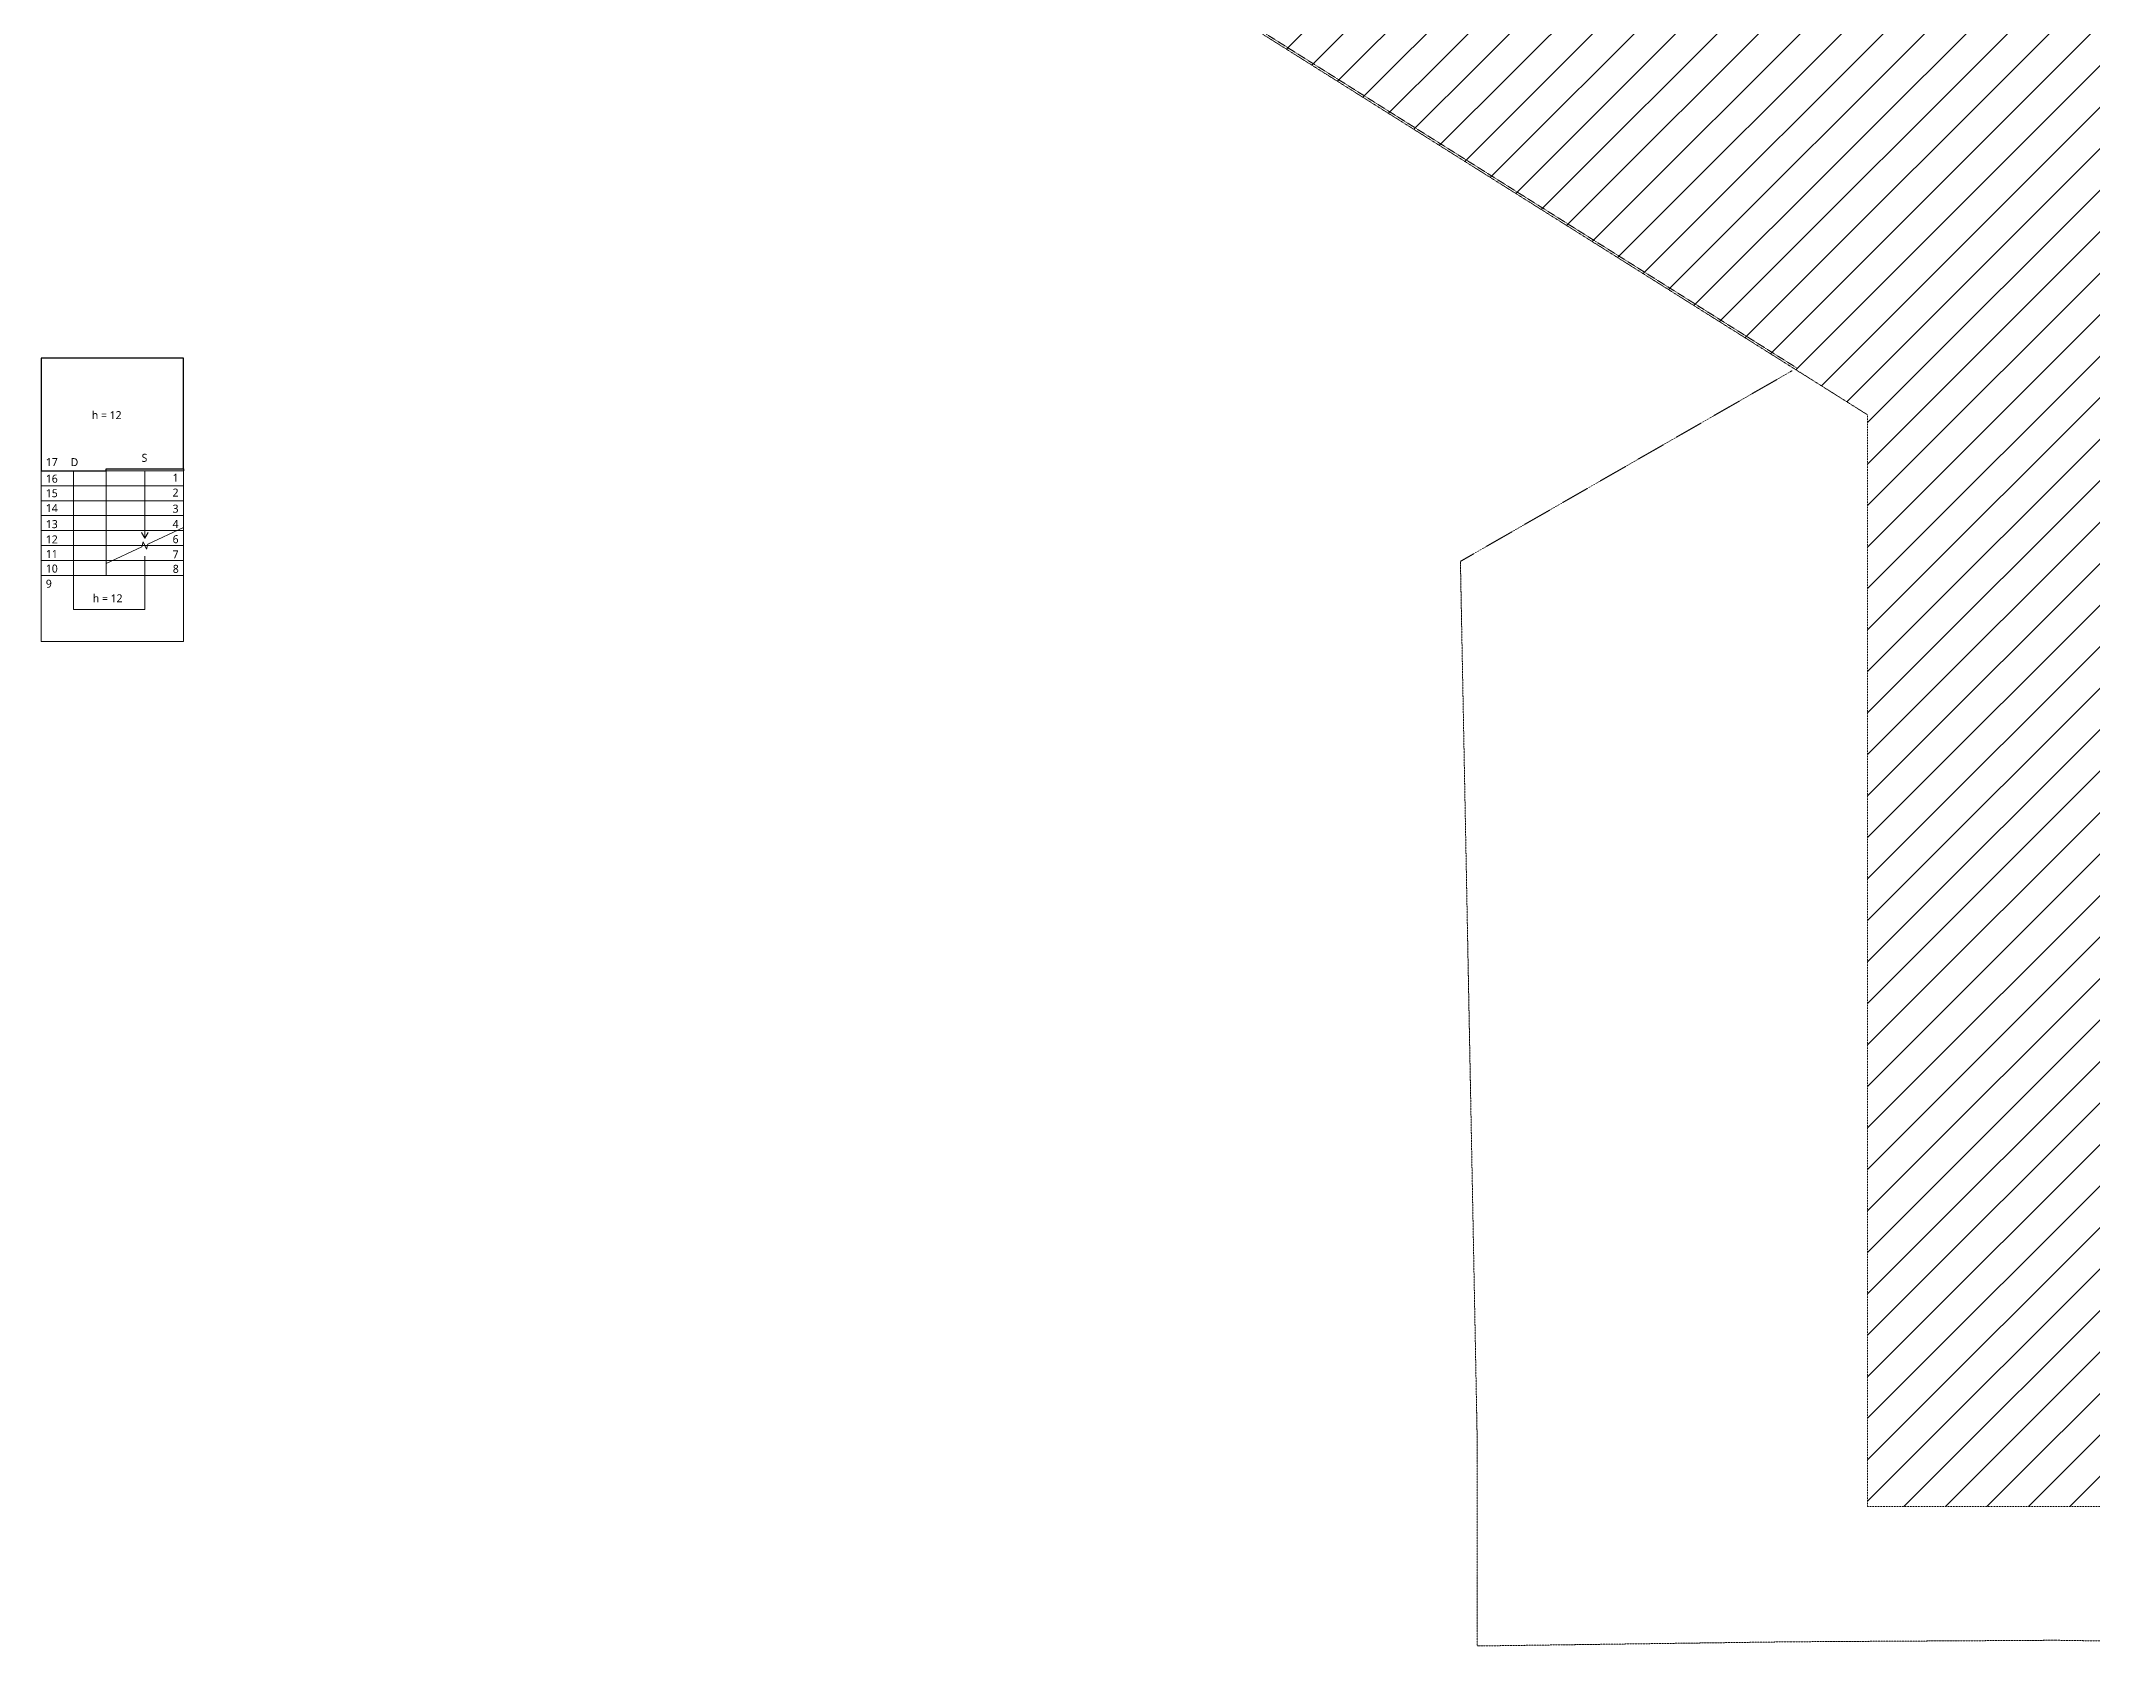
# Model space of a CAD drawing. Header units: centimetres. Extents: x -1984 to 34419, y -3196 to 88064.
# Drawn here: x 18154 to 21999, y -2615 to 394 of the extents above; entities that cross this region are included whole.
import ezdxf

# ---------------------------------------------------------------- set-up
doc = ezdxf.new("R2010")
doc.units = ezdxf.units.CM
for name, pattern in [('Hidden', [0.714375, 0.47625, -0.238125]), ('Hidden 0_75', [0.15, 0.075, -0.075]), ('Projeção', [0.396875, 0.238125, -0.15875])]:
    doc.linetypes.add(name, pattern=pattern)
doc.layers.add('A-DETL', color=7, linetype='Continuous', lineweight=18, true_color=0x00a600)
for name, color, linetype, lineweight in [('A-DETL-GENF', 7, 'Continuous', 18), ('A-FLOR', 7, 'Continuous', 25), ('G-ANNO-TEXT', 7, 'Continuous', 9), ('S-BEAM', 7, 'Continuous', 25), ('S-STRS', 7, 'Continuous', 9), ('S-STRS-MBND', 7, 'Projeção', 18)]:
    doc.layers.add(name, color=color, linetype=linetype, lineweight=lineweight)
doc.styles.add('Gadugi', font='gadugi.ttf', dxfattribs={"height": 15})

# ---------------------------------------------------------------- blocks, each defined once
blk = doc.blocks.new('PED_COMPL_ESC_TRIANGULO_CIMA_R00_2019 - 01-3741802-DE F 001 - DETALHE ESCADA')
at = {"layer": 'S-BEAM'}
for p, q in [((-72.5, 0), (-72.5, 3.9)), ((-72.5, 3.9), (72.5, 3.9)), ((72.5, 3.9), (72.5, 0))]:
    blk.add_line(p, q, dxfattribs=at)

msp = doc.modelspace()

# ---------------------------------------------------------------- hatches: boundary and pattern name
at = {"layer": 'A-DETL-GENF', "lineweight": 9, "true_color": 0x3a0df2}
h = msp.add_hatch(dxfattribs=at)
h.set_pattern_fill('FP_3', color=180, style=0, pattern_type=2)
h.set_pattern_definition([(45, (32087.65, 0), (-38.89087, 38.89087), [])])
h.paths.add_polyline_path([(25076.95, -2353.31), (25076.95, -1653.31), (24686.95, -1653.31), (24686.95, 416.69), (23707.04, 403.18), (23017.04, 403.18), (22480.6, 1889.33), (21456.54, 2533.85), (20716.14, 1357.45), (20352.22, 1586.49), (19846.19, 782.48), (21576.95, -306.82), (21576.95, -2353.31), (25020.49, -2353.31)], flags=0)

# ---------------------------------------------------------------- linework, layer by layer
at = {"layer": 'A-DETL', "color": 7, "linetype": 'Hidden', "lineweight": 9}
for p, q in [((19824.45, 800.54), (21444.5, -219.08)), ((21435.74, -224.07), (20813.89, -581.57)), ((20813.89, -581.57), (20844.99, -2211.4)), ((20845.27, -2614.87), (20845.27, -2211.4)), ((21433.93, -2607.01), (20845.27, -2614.87)), ((21928.69, -2604.17), (21433.93, -2607.01)), ((22428.91, -2611.39), (21928.69, -2604.17))]:
    msp.add_line(p, q, dxfattribs=at)
at = {"layer": 'A-DETL', "color": 7, "linetype": 'Hidden 0_75', "lineweight": 9}
for p, q in [((19846.19, 782.48), (21576.95, -306.82)), ((21576.95, -306.82), (21576.95, -2353.31)), ((21576.95, -2353.31), (25076.95, -2353.31))]:
    msp.add_line(p, q, dxfattribs=at)
at = {"layer": 'A-DETL', "color": 7}
for p, q in [((18214.51, -411.88), (18214.51, -671.88)), ((18348.01, -537.88), (18348.01, -411.88)), ((18348.01, -537.88), (18342.01, -527.49)), ((18348.01, -537.88), (18354.01, -527.49)), ((18348.01, -571.88), (18348.01, -671.88)), ((18214.51, -671.88), (18348.01, -671.88))]:
    msp.add_line(p, q, dxfattribs=at)
at = {"layer": 'A-FLOR'}
for p, q in [((18420.51, -200.88), (18153.52, -200.88)), ((18153.52, -200.88), (18153.52, -411.88)), ((18420.51, -407.98), (18420.51, -200.88)), ((18153.52, -411.88), (18275.5, -411.88))]:
    msp.add_line(p, q, dxfattribs=at)
at = {"layer": 'S-STRS', "lineweight": 18}
for p, q in [((18153.52, -411.88), (18275.5, -411.88)), ((18153.52, -439.88), (18153.52, -411.88)), ((18420.51, -411.88), (18275.5, -411.88)), ((18275.5, -411.88), (18275.5, -439.88)), ((18420.51, -411.88), (18420.51, -439.88)), ((18153.52, -467.88), (18153.52, -439.88)), ((18153.52, -439.88), (18275.5, -439.88)), ((18275.5, -439.88), (18275.5, -467.88)), ((18420.51, -439.88), (18275.5, -439.88)), ((18420.51, -439.88), (18420.51, -467.88)), ((18153.52, -495.88), (18153.52, -467.88)), ((18153.52, -467.88), (18275.5, -467.88)), ((18153.52, -523.88), (18153.52, -495.88)), ((18153.52, -495.88), (18275.5, -495.88)), ((18275.5, -467.88), (18275.5, -495.88)), ((18420.51, -467.88), (18275.5, -467.88)), ((18275.5, -495.88), (18275.5, -523.88)), ((18420.51, -495.88), (18275.5, -495.88)), ((18420.51, -467.88), (18420.51, -495.88)), ((18420.51, -495.88), (18420.51, -518.07)), ((18153.52, -551.88), (18153.52, -523.88)), ((18153.52, -523.88), (18275.5, -523.88)), ((18275.5, -523.88), (18275.5, -551.88)), ((18408.05, -523.88), (18275.5, -523.88)), ((18420.51, -523.88), (18408.05, -523.88)), ((18420.51, -518.07), (18420.51, -523.88)), ((18420.51, -523.88), (18420.51, -551.88)), ((18153.52, -579.88), (18153.52, -551.88)), ((18153.52, -551.88), (18275.5, -551.88)), ((18275.5, -551.88), (18275.5, -579.88)), ((18342.99, -551.88), (18275.5, -551.88)), ((18348.01, -551.88), (18342.99, -551.88)), ((18353.03, -551.88), (18348.01, -551.88)), ((18420.51, -551.88), (18353.03, -551.88)), ((18420.51, -551.88), (18420.51, -579.88)), ((18153.52, -607.88), (18153.52, -579.88)), ((18153.52, -579.88), (18275.5, -579.88)), ((18153.52, -607.88), (18153.52, -731.83)), ((18153.52, -607.88), (18275.5, -607.88)), ((18275.5, -579.88), (18275.5, -585.69)), ((18287.96, -579.88), (18275.5, -579.88)), ((18275.5, -607.88), (18275.5, -585.69)), ((18420.51, -607.88), (18275.5, -607.88)), ((18420.51, -579.88), (18287.96, -579.88)), ((18420.51, -579.88), (18420.51, -607.88)), ((18420.51, -731.83), (18420.51, -607.88)), ((18153.52, -731.83), (18420.51, -731.83))]:
    msp.add_line(p, q, dxfattribs=at)
at = {"layer": 'S-STRS', "linetype": 'Projeção', "lineweight": 18}
for p, q in [((18420.51, -411.88), (18275.5, -411.88)), ((18153.52, -439.88), (18275.5, -439.88)), ((18420.51, -439.88), (18275.5, -439.88)), ((18153.52, -467.88), (18275.5, -467.88)), ((18153.52, -495.88), (18275.5, -495.88)), ((18420.51, -467.88), (18275.5, -467.88)), ((18420.51, -495.88), (18275.5, -495.88)), ((18153.52, -523.88), (18275.5, -523.88)), ((18408.05, -523.88), (18275.5, -523.88)), ((18420.51, -523.88), (18408.05, -523.88)), ((18153.52, -551.88), (18275.5, -551.88)), ((18342.99, -551.88), (18275.5, -551.88)), ((18348.01, -551.88), (18342.99, -551.88)), ((18353.03, -551.88), (18348.01, -551.88)), ((18420.51, -551.88), (18353.03, -551.88)), ((18153.52, -579.88), (18275.5, -579.88)), ((18153.52, -607.88), (18275.5, -607.88)), ((18287.96, -579.88), (18275.5, -579.88)), ((18420.51, -607.88), (18275.5, -607.88)), ((18420.51, -579.88), (18287.96, -579.88))]:
    msp.add_line(p, q, dxfattribs=at)
at = {"layer": 'S-STRS-MBND'}
for p, q in [((18153.52, -411.88), (18275.5, -411.88)), ((18153.52, -607.88), (18153.52, -411.88)), ((18275.5, -607.88), (18275.5, -411.88)), ((18153.52, -439.88), (18275.5, -439.88)), ((18153.52, -439.88), (18275.5, -439.88)), ((18153.52, -467.88), (18275.5, -467.88)), ((18153.52, -467.88), (18275.5, -467.88)), ((18153.52, -495.88), (18275.5, -495.88)), ((18153.52, -495.88), (18275.5, -495.88)), ((18153.52, -523.88), (18275.5, -523.88)), ((18153.52, -523.88), (18275.5, -523.88)), ((18420.51, -523.88), (18408.05, -523.88)), ((18420.51, -523.88), (18408.05, -523.88)), ((18420.51, -518.07), (18420.51, -607.88)), ((18153.52, -551.88), (18275.5, -551.88)), ((18153.52, -551.88), (18275.5, -551.88)), ((18348.01, -551.88), (18342.99, -551.88)), ((18348.01, -551.88), (18342.99, -551.88)), ((18420.51, -551.88), (18353.03, -551.88)), ((18420.51, -551.88), (18353.03, -551.88)), ((18153.52, -579.88), (18275.5, -579.88)), ((18153.52, -579.88), (18275.5, -579.88)), ((18153.52, -607.88), (18153.52, -731.83)), ((18153.52, -607.88), (18275.5, -607.88)), ((18153.52, -607.88), (18275.5, -607.88)), ((18275.5, -585.69), (18275.5, -607.88)), ((18420.51, -607.88), (18275.5, -607.88)), ((18420.51, -607.88), (18275.5, -607.88)), ((18420.51, -579.88), (18287.96, -579.88)), ((18420.51, -579.88), (18287.96, -579.88)), ((18420.51, -731.83), (18420.51, -607.88)), ((18153.52, -731.83), (18420.51, -731.83))]:
    msp.add_line(p, q, dxfattribs=at)
at = {"layer": 'S-STRS-MBND', "linetype": 'Continuous'}
for p, q in [((18353.67, -549.24), (18420.51, -518.07)), ((18275.5, -585.69), (18342.34, -554.52)), ((18342.34, -554.52), (18344.71, -544.8)), ((18344.71, -544.8), (18351.31, -558.96)), ((18351.31, -558.96), (18353.67, -549.24))]:
    msp.add_line(p, q, dxfattribs=at)

# ---------------------------------------------------------------- block references
at = {"layer": 'S-BEAM'}
msp.add_blockref('PED_COMPL_ESC_TRIANGULO_CIMA_R00_2019 - 01-3741802-DE F 001 - DETALHE ESCADA', (18348.01, -411.88), dxfattribs=at)

# ---------------------------------------------------------------- texts
at = {"layer": 'G-ANNO-TEXT', "char_height": 15, "attachment_point": 1, "style": 'Gadugi'}
for s, insert, width in [('h = 12', (18248.72, -299.96), 74.5569), ('S', (18341.99, -379.93), 13.6287), ('17', (18162.49, -388.07), 28.0591), ('16', (18162.49, -419.07), 28.0591), ('D', (18209.02, -388.07), 18.038), ('1', (18400.11, -417.26), 14.0295), ('15', (18162.49, -446.26), 28.0591), ('2', (18400.11, -445.13), 14.0295), ('14', (18162.49, -474.13), 28.0591), ('3', (18400.11, -475.23), 14.0295), ('13', (18162.49, -504.23), 28.0591), ('12', (18162.49, -532.9), 28.0591), ('4', (18400.11, -503.9), 14.0295), ('6', (18400.11, -532.54), 14.0295), ('11', (18162.49, -560.22), 28.0591), ('7', (18400.11, -560.95), 14.0295), ('10', (18162.49, -587.54), 28.0591), ('8', (18400.49, -588.11), 14.0295), ('9', (18162.49, -615.95), 14.0295), ('h = 12', (18250.51, -643.36), 74.5569)]:
    msp.add_mtext(s, dxfattribs=dict(at, insert=insert, width=width))

doc.saveas('drawing.dxf')
